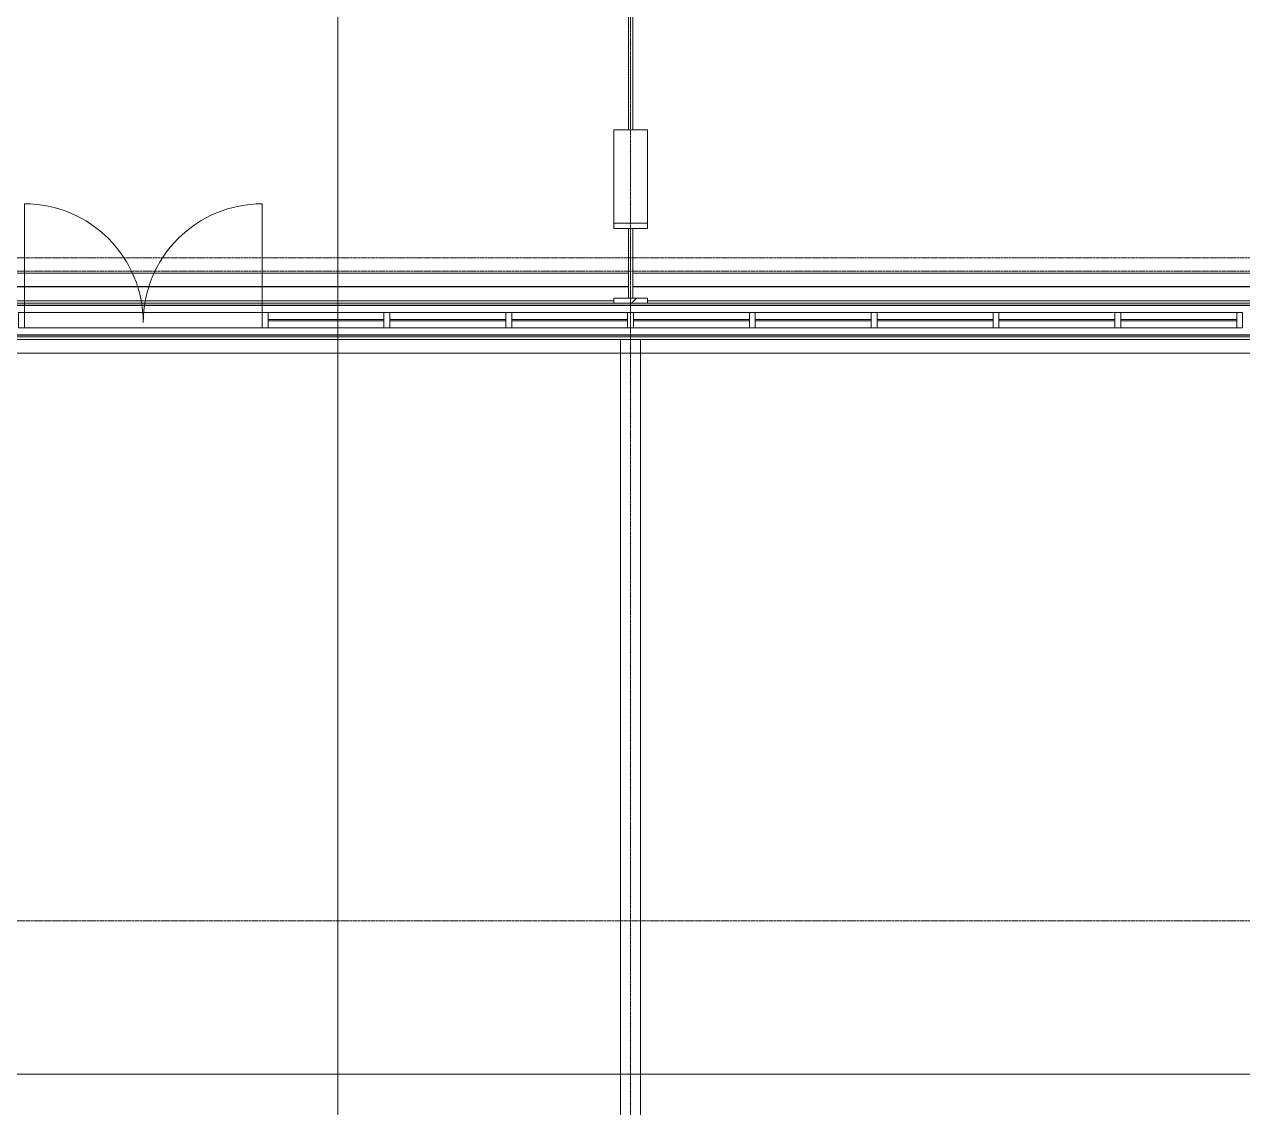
# Model space of a CAD drawing. Header units: inches. Extents: x 21035 to 27089, y -23277 to -20247.
# Drawn here: x 22905.8 to 23267.7, y -22598.6 to -22276.7 of the extents above; entities that cross this region are included whole.
import ezdxf

# ---------------------------------------------------------------- set-up
doc = ezdxf.new("R2010")
doc.units = ezdxf.units.IN
doc.header["$MEASUREMENT"] = 0
doc.linetypes.add('Grid Line 1_2_', pattern=[0.875, 0.5, -0.125, 0.125, -0.125])
for name, color, linetype, lineweight in [('A-DOOR', 31, 'Continuous', 13), ('A-GLAZ-CURT', 52, 'Continuous', 13), ('A-GLAZ-CWMG', 51, 'Continuous', 13), ('G-ANNO-SYMB', 111, 'Continuous', 9), ('I-WALL', 2, 'Continuous', 13), ('S-BEAM', 12, 'Continuous', 13), ('S-GRID', 1, 'Continuous', 9)]:
    doc.layers.add(name, color=color, linetype=linetype, lineweight=lineweight)
pattern_1 = [(225, (23085.89, -22360.053), (19.00703, -19.00703), []), (225, (23085.89, -22388.853), (19.00703, -19.00703), [])]

# ---------------------------------------------------------------- blocks, each defined once
blk = doc.blocks.new('W-Wide Flange - 1_-3_ deep-1401279-RCP - First Floor')
at = {"layer": 'S-BEAM', "color": 8, "lineweight": 9}
for p, q in [((23082.89, -22777.93), (23082.89, -22370.3)), ((23088.89, -22777.93), (23088.89, -22370.3)), ((23082.89, -22777.99), (23082.89, -22777.93)), ((23082.89, -22777.93), (23088.89, -22777.93)), ((23084.63, -22777.99), (23082.89, -22777.99)), ((23082.89, -22778.5), (23082.89, -22777.99)), ((23082.89, -22778.55), (23082.89, -22778.5)), ((23082.89, -22778.5), (23084.63, -22778.5)), ((23085.52, -22778.46), (23085.52, -22778.02)), ((23086.27, -22778.02), (23086.27, -22778.46)), ((23088.89, -22777.99), (23087.16, -22777.99)), ((23087.16, -22778.5), (23088.89, -22778.5)), ((23088.89, -22777.93), (23088.89, -22777.99)), ((23088.89, -22778.5), (23088.89, -22777.99)), ((23088.89, -22778.5), (23088.89, -22778.55))]:
    blk.add_line(p, q, dxfattribs=at)
for centre, start_param, end_param in [((23084.63, -22778.02), 0, 1.570796), ((23084.63, -22778.46), 4.712389, 6.283185), ((23087.16, -22778.02), 1.570796, 3.141593), ((23087.16, -22778.46), 3.141593, 4.712389)]:
    blk.add_ellipse(centre, major_axis=(0.89, 0), ratio=0.041631, start_param=start_param, end_param=end_param, dxfattribs=at)
blk = doc.blocks.new('Girt_C - 10_D-1260059-RCP - First Floor')
at = {"layer": 'S-BEAM', "color": 8, "lineweight": 9}
for p, q in [((23080.89, -22359.55), (22806.02, -22359.55)), ((24630.02, -22360.13), (22806.02, -22360.13)), ((24630.02, -22360.2), (22806.02, -22360.2)), ((23370.39, -22359.55), (23090.89, -22359.55)), ((24630.02, -22368.91), (22806.02, -22368.91)), ((24630.02, -22368.98), (22806.02, -22368.98)), ((22806.02, -22369.55), (24629.89, -22369.55))]:
    blk.add_line(p, q, dxfattribs=at)
blk = doc.blocks.new('W-Wide Flange - W12X22-1533120-RCP - First Floor')
at = {"layer": 'S-BEAM', "color": 8, "lineweight": 9}
for p, q in [((22795.53, -22350.59), (23085.27, -22350.59)), ((23086.52, -22350.59), (23374.77, -22350.59)), ((22795.53, -22354.61), (23085.27, -22354.61)), ((22795.53, -22354.63), (23085.27, -22354.63)), ((23086.52, -22354.61), (23374.77, -22354.61)), ((23086.52, -22354.63), (23374.77, -22354.63))]:
    blk.add_line(p, q, dxfattribs=at)
blk = doc.blocks.new('columns and girder2 - one-V42-RCP - First Floor')
at = {"layer": 'S-BEAM', "lineweight": 9}
h = blk.add_hatch(dxfattribs=at)
h.set_pattern_fill('FP_31', color=8, style=0, pattern_type=2)
h.set_pattern_definition(pattern_1)
h.paths.add_polyline_path([(-5, -0.5), (-5, -2), (5, -2), (5, -0.5), (3.18, -0.5)], flags=0)
h.paths.add_polyline_path([(-5, -22.75), (-5, -24.27), (5, -24.27), (5, -22.75)], flags=0)
h.paths.add_polyline_path([(5, -1199.84), (-5, -1199.84), (-5, -1201.35), (5, -1201.35)], flags=0)
h.paths.add_polyline_path([(-5, -1224.25), (-5, -1225), (5, -1225), (5, -1224.25)], flags=0)
h = blk.add_hatch(dxfattribs=at)
h.set_pattern_fill('FP_31', color=8, style=0, pattern_type=2)
h.set_pattern_definition(pattern_1)
h.paths.add_polyline_path([(0.62, -2), (-0.63, -2), (-0.63, -22.75), (0.62, -22.75), (0.62, -3.98)], flags=0)
h.paths.add_polyline_path([(0.62, -1201.35), (-0.63, -1201.35), (-0.63, -1224.25), (0.62, -1224.25), (0.62, -1224.1)], flags=0)
at = {"layer": 'S-BEAM', "color": 7}
for p, q in [((-5, -2), (-5, -0.5)), ((-5, -0.5), (5, -0.5)), ((5, -2), (-5, -2)), ((-0.63, -22.75), (-0.63, -2)), ((-0.63, -2), (0.62, -2)), ((0.62, -2), (0.62, -22.75)), ((5, -0.5), (5, -2)), ((-5, -24.27), (-5, -22.75)), ((-5, -22.75), (5, -22.75)), ((5, -24.27), (-5, -24.27)), ((0.62, -22.75), (-0.63, -22.75)), ((5, -22.75), (5, -24.27))]:
    blk.add_line(p, q, dxfattribs=at)
at = {"layer": 'S-BEAM', "color": 8, "lineweight": 9}
for p, q in [((-5, -24.27), (-5, -52.01)), ((5, -52.01), (5, -24.27)), ((-5, -52.01), (5, -52.01)), ((-0.63, -52.01), (-0.63, -217.2)), ((0.62, -217.2), (0.62, -52.01))]:
    blk.add_line(p, q, dxfattribs=at)
blk = doc.blocks.new('System Panel - Interior Glazing-1220293-RCP - First Floor')
at = {"layer": 'A-GLAZ-CURT', "color": 7}
for p, q in [((-17.21875, -0.9375), (-17.21875, -0.5625)), ((-17.21875, -0.5625), (17.21875, -0.5625)), ((17.21875, -0.9375), (-17.21875, -0.9375)), ((17.21875, -0.5625), (17.21875, -0.9375))]:
    blk.add_line(p, q, dxfattribs=at)
blk = doc.blocks.new('Door_Single_Storefront - one-1970956-RCP - First Floor')
at = {"layer": 'A-DOOR', "color": 8, "lineweight": 9}
blk.add_line((-17.65625, -35.3125), (-17.65625, 0), dxfattribs=at)
blk.add_arc((-17.65625, 0), 35.3125, 270, 0, dxfattribs=at)
blk = doc.blocks.new('Door_Single_Storefront - one-1970957-RCP - First Floor')
at = {"layer": 'A-DOOR', "color": 8, "lineweight": 9}
blk.add_line((-17.65625, 35.3125), (-17.65625, 0), dxfattribs=at)
blk.add_arc((-17.65625, 0), 35.3125, 360, 90, dxfattribs=at)
blk = doc.blocks.new('Rectangular Mullion - Interior 1_75_ x 4_5_-1179490-RCP - First Floor')
at = {"layer": 'A-GLAZ-CWMG', "color": 8, "lineweight": 9}
for p, q in [((24604.89, -22362.3), (24570.45, -22362.3)), ((24604.89, -22366.8), (24570.45, -22366.8))]:
    blk.add_line(p, q, dxfattribs=at)
blk = doc.blocks.new('Rectangular Mullion - Interior 1_75_ x 4_5_-1179491-RCP - First Floor')
at = {"layer": 'A-GLAZ-CWMG', "color": 8, "lineweight": 9}
for p, q in [((24134.45, -22362.3), (24099.14, -22362.3)), ((24134.45, -22366.8), (24099.14, -22366.8))]:
    blk.add_line(p, q, dxfattribs=at)
blk = doc.blocks.new('Rectangular Mullion - Interior 1_75_ x 4_5_-1179492-RCP - First Floor')
at = {"layer": 'A-GLAZ-CWMG', "color": 8, "lineweight": 9}
for p, q in [((24099.14, -22362.3), (24063.83, -22362.3)), ((24099.14, -22366.8), (24063.83, -22366.8))]:
    blk.add_line(p, q, dxfattribs=at)
blk = doc.blocks.new('Rectangular Mullion - Interior 1_75_ x 4_5_-1220290-RCP - First Floor')
at = {"layer": 'A-GLAZ-CWMG', "color": 7}
for p, q in [((0.875, 3), (-0.875, 3)), ((-0.875, 3), (-0.875, -1.5)), ((0.875, -1.5), (0.875, 3)), ((-0.875, -1.5), (0.875, -1.5))]:
    blk.add_line(p, q, dxfattribs=at)

msp = doc.modelspace()

# ---------------------------------------------------------------- linework, layer by layer
at = {"layer": 'G-ANNO-SYMB'}
for p, q in [((22998.96338, -20606.81597), (22998.96338, -23159.64997)), ((26413.15948, -22374.35697), (21954.65163, -22374.35697)), ((26409.52721, -22588.63029), (21852.53251, -22588.63029))]:
    msp.add_line(p, q, dxfattribs=at)
at = {"layer": 'I-WALL', "color": 8, "lineweight": 9}
for p, q in [((23080.89023, -22358.80281), (22806.01523, -22358.80281)), ((23370.39023, -22358.80281), (23090.89023, -22358.80281)), ((22806.01523, -22370.30281), (24629.89135, -22370.30281))]:
    msp.add_line(p, q, dxfattribs=at)
at = {"layer": 'S-GRID', "linetype": 'Grid Line 1_2_'}
for p, q in [((23085.89023, -23227.3711), (23085.89023, -20361.60083)), ((23085.89023, -23227.3711), (23085.89023, -20361.60083)), ((26557.32365, -22346.05281), (21678.63847, -22346.05281)), ((26557.32365, -22350.05281), (21678.63847, -22350.05281)), ((26557.32365, -22359.55281), (21678.63847, -22359.55281)), ((26557.32365, -22359.55281), (21678.63847, -22359.55281)), ((26557.32365, -22369.55281), (21678.63847, -22369.55281)), ((26557.32365, -22543.05281), (21678.63847, -22543.05281)), ((26557.32365, -22543.05281), (21678.63847, -22543.05281))]:
    msp.add_line(p, q, dxfattribs=at)

# ---------------------------------------------------------------- block references
at = {"layer": 'A-DOOR', "color": 8, "lineweight": 9}
msp.add_blockref('Door_Single_Storefront - one-1970957-RCP - First Floor', (22923.48398, -22365.30281), dxfattribs=at)
at = {"layer": 'A-DOOR', "color": 8, "lineweight": 9, "rotation": 180}
msp.add_blockref('Door_Single_Storefront - one-1970956-RCP - First Floor', (22958.79648, -22365.30281), dxfattribs=at)
at = {"layer": 'A-GLAZ-CURT', "color": 8, "lineweight": 9, "rotation": 180}
for p in [(22995.42148, -22365.30281), (23031.60898, -22365.30281), (23067.79648, -22365.30281), (23103.98398, -22365.30281), (23140.17148, -22365.30281), (23176.35898, -22365.30281), (23212.54648, -22365.30281), (23248.73398, -22365.30281)]:
    msp.add_blockref('System Panel - Interior Glazing-1220293-RCP - First Floor', p, dxfattribs=at)
at = {"layer": 'A-GLAZ-CWMG', "color": 8, "lineweight": 9, "extrusion": (0, 0, -1)}
for p in [(-22904.95273, -22365.30281), (-22977.32773, -22365.30281), (-23013.51523, -22365.30281), (-23049.70273, -22365.30281), (-23085.89023, -22365.30281), (-23122.07773, -22365.30281), (-23158.26523, -22365.30281), (-23194.45273, -22365.30281), (-23230.64023, -22365.30281), (-23266.82773, -22365.30281)]:
    msp.add_blockref('Rectangular Mullion - Interior 1_75_ x 4_5_-1220290-RCP - First Floor', p, dxfattribs=at)
at = {"layer": 'A-GLAZ-CWMG', "color": 8, "lineweight": 9}
for name, p in [('Rectangular Mullion - Interior 1_75_ x 4_5_-1179492-RCP - First Floor', (-1158, 0)), ('Rectangular Mullion - Interior 1_75_ x 4_5_-1179491-RCP - First Floor', (-1158, 0)), ('Rectangular Mullion - Interior 1_75_ x 4_5_-1179490-RCP - First Floor', (-1592.25, 0)), ('Rectangular Mullion - Interior 1_75_ x 4_5_-1179490-RCP - First Floor', (-1556.0625, 0)), ('Rectangular Mullion - Interior 1_75_ x 4_5_-1179490-RCP - First Floor', (-1519.875, 0)), ('Rectangular Mullion - Interior 1_75_ x 4_5_-1179490-RCP - First Floor', (-1483.6875, 0)), ('Rectangular Mullion - Interior 1_75_ x 4_5_-1179490-RCP - First Floor', (-1447.5, 0)), ('Rectangular Mullion - Interior 1_75_ x 4_5_-1179490-RCP - First Floor', (-1411.3125, 0)), ('Rectangular Mullion - Interior 1_75_ x 4_5_-1179490-RCP - First Floor', (-1375.125, 0)), ('Rectangular Mullion - Interior 1_75_ x 4_5_-1179490-RCP - First Floor', (-1338.9375, 0))]:
    msp.add_blockref(name, p, dxfattribs=at)
at = {"layer": 'S-BEAM', "color": 8, "lineweight": 9, "rotation": 180}
msp.add_blockref('columns and girder2 - one-V42-RCP - First Floor', (23085.89023, -22360.05281), dxfattribs=at)
at = {"layer": 'S-BEAM', "color": 8, "lineweight": 9}
for name in ['W-Wide Flange - W12X22-1533120-RCP - First Floor', 'Girt_C - 10_D-1260059-RCP - First Floor', 'W-Wide Flange - 1_-3_ deep-1401279-RCP - First Floor']:
    msp.add_blockref(name, (0, 0), dxfattribs=at)

doc.saveas('drawing.dxf')
